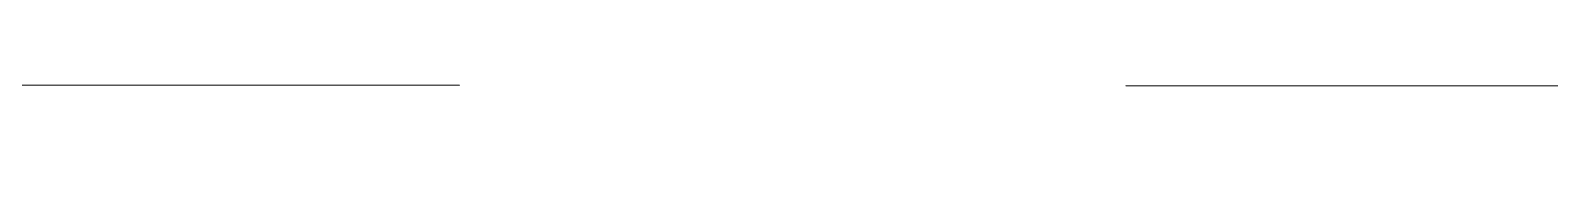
# Model space of a CAD drawing. Header units: millimetres. Extents: x 62878 to 70819, y -67946 to -61850.
# Drawn here: x 65495.84 to 65517.22, y -61877.68 to -61877.21 of the extents above; entities that cross this region are included whole.
import ezdxf

# ---------------------------------------------------------------- set-up
doc = ezdxf.new("R2010")
doc.units = ezdxf.units.MM
doc.linetypes.add('HIDDEN', pattern=[0.375, 0.25, -0.125])
doc.layers.add('DUV.ALÇ.-yeni', color=20, linetype='Continuous', lineweight=25)

msp = doc.modelspace()

# ---------------------------------------------------------------- linework, layer by layer
at = {"layer": 'DUV.ALÇ.-yeni', "linetype": 'HIDDEN', "ltscale": 75}
msp.add_line((65426.88257054253, -61877.20542873688), (66240.41246883164, -61877.68313121442), dxfattribs=at)

doc.saveas('drawing.dxf')
